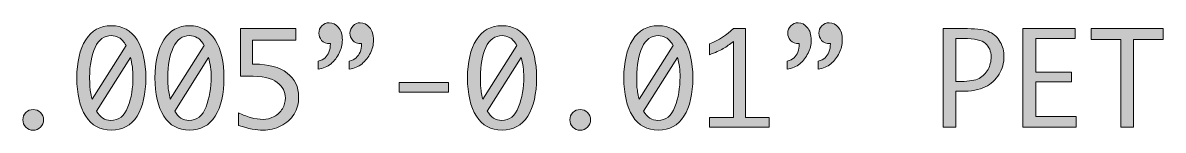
# Model space of a CAD drawing. Header units: inches. Extents: x 44 to 895, y -554 to -47.
# Drawn here: x 165.7 to 276.4, y -57.3 to -46.8 of the extents above; entities that cross this region are included whole.
import ezdxf

# ---------------------------------------------------------------- set-up
doc = ezdxf.new("R2010")
doc.units = ezdxf.units.IN
doc.header["$MEASUREMENT"] = 0
doc.layers.add('Layer 1', color=7, linetype='Continuous')

# ---------------------------------------------------------------- blocks, each defined once
blk = doc.blocks.new('block 12')
at = {"layer": 'Layer 1', "true_color": 0x231f20}
h = blk.add_hatch(color=179, dxfattribs=at)
h.dxf.hatch_style = 2
edge = h.paths.add_edge_path()
edge.add_spline(control_points=[(174.33, -47.1), (175.42, -47.1), (176.25, -47.56), (176.82, -48.47), (177.39, -49.39), (177.68, -50.62), (177.68, -52.17), (177.68, -53.73), (177.39, -54.96), (176.82, -55.88), (176.25, -56.79), (175.42, -57.25), (174.33, -57.25), (173.24, -57.25), (172.41, -56.79), (171.84, -55.88), (171.26, -54.96), (170.98, -53.73), (170.98, -52.17), (170.98, -50.62), (171.26, -49.39), (171.84, -48.47), (172.41, -47.56), (173.24, -47.1), (174.33, -47.1)], knot_values=[0, 0, 0, 0, 1, 1, 1, 2, 2, 2, 3, 3, 3, 4, 4, 4, 5, 5, 5, 6, 6, 6, 7, 7, 7, 8, 8, 8, 8], degree=3, periodic=1)
edge = h.paths.add_edge_path()
edge.add_spline(control_points=[(172.46, -54.22), (172.46, -54.22), (175.76, -49.03), (175.76, -49.03), (175.55, -48.65), (175.33, -48.39), (175.08, -48.26), (174.84, -48.12), (174.59, -48.06), (174.32, -48.06), (173.64, -48.06), (173.12, -48.44), (172.76, -49.2), (172.4, -49.96), (172.22, -50.93), (172.22, -52.1), (172.22, -52.37), (172.23, -52.66), (172.25, -52.97), (172.26, -53.28), (172.33, -53.69), (172.46, -54.22)], knot_values=[0, 0, 0, 0, 1, 1, 1, 2, 2, 2, 3, 3, 3, 4, 4, 4, 5, 5, 5, 6, 6, 6, 7, 7, 7, 7], degree=3, periodic=1)
edge = h.paths.add_edge_path()
edge.add_spline(control_points=[(176.18, -50.17), (176.18, -50.17), (172.89, -55.4), (172.89, -55.4), (173.07, -55.7), (173.27, -55.92), (173.5, -56.07), (173.73, -56.22), (173.99, -56.3), (174.27, -56.3), (175.05, -56.3), (175.61, -55.86), (175.94, -54.98), (176.27, -54.11), (176.43, -53.14), (176.43, -52.07), (176.43, -51.42), (176.35, -50.78), (176.18, -50.17)], knot_values=[0, 0, 0, 0, 1, 1, 1, 2, 2, 2, 3, 3, 3, 4, 4, 4, 5, 5, 5, 6, 6, 6, 6], degree=3, periodic=1)
h = blk.add_hatch(color=179, dxfattribs=at)
h.dxf.hatch_style = 2
edge = h.paths.add_edge_path()
edge.add_spline(control_points=[(181.91, -47.1), (183, -47.1), (183.83, -47.56), (184.4, -48.47), (184.98, -49.39), (185.26, -50.62), (185.26, -52.17), (185.26, -53.73), (184.98, -54.96), (184.4, -55.88), (183.83, -56.79), (183, -57.25), (181.91, -57.25), (180.83, -57.25), (180, -56.79), (179.42, -55.88), (178.85, -54.96), (178.56, -53.73), (178.56, -52.17), (178.56, -50.62), (178.85, -49.39), (179.42, -48.47), (180, -47.56), (180.83, -47.1), (181.91, -47.1)], knot_values=[0, 0, 0, 0, 1, 1, 1, 2, 2, 2, 3, 3, 3, 4, 4, 4, 5, 5, 5, 6, 6, 6, 7, 7, 7, 8, 8, 8, 8], degree=3, periodic=1)
edge = h.paths.add_edge_path()
edge.add_spline(control_points=[(180.04, -54.22), (180.04, -54.22), (183.35, -49.03), (183.35, -49.03), (183.14, -48.65), (182.91, -48.39), (182.67, -48.26), (182.42, -48.12), (182.17, -48.06), (181.91, -48.06), (181.22, -48.06), (180.7, -48.44), (180.34, -49.2), (179.99, -49.96), (179.81, -50.93), (179.81, -52.1), (179.81, -52.37), (179.82, -52.66), (179.83, -52.97), (179.85, -53.28), (179.92, -53.69), (180.04, -54.22)], knot_values=[0, 0, 0, 0, 1, 1, 1, 2, 2, 2, 3, 3, 3, 4, 4, 4, 5, 5, 5, 6, 6, 6, 7, 7, 7, 7], degree=3, periodic=1)
edge = h.paths.add_edge_path()
edge.add_spline(control_points=[(183.76, -50.17), (183.76, -50.17), (180.48, -55.4), (180.48, -55.4), (180.66, -55.7), (180.86, -55.92), (181.09, -56.07), (181.32, -56.22), (181.58, -56.3), (181.86, -56.3), (182.64, -56.3), (183.19, -55.86), (183.52, -54.98), (183.85, -54.11), (184.02, -53.14), (184.02, -52.07), (184.02, -51.42), (183.93, -50.78), (183.76, -50.17)], knot_values=[0, 0, 0, 0, 1, 1, 1, 2, 2, 2, 3, 3, 3, 4, 4, 4, 5, 5, 5, 6, 6, 6, 6], degree=3, periodic=1)
h = blk.add_hatch(color=179, dxfattribs=at)
h.dxf.hatch_style = 2
edge = h.paths.add_edge_path()
edge.add_spline(control_points=[(186.87, -51.99), (186.87, -51.99), (186.87, -47.38), (186.87, -47.38), (186.87, -47.38), (192.23, -47.38), (192.23, -47.38), (192.23, -47.38), (192.23, -48.49), (192.23, -48.49), (192.23, -48.49), (188.02, -48.49), (188.02, -48.49), (188.02, -48.49), (188.02, -50.83), (188.02, -50.83), (188.02, -50.83), (188.21, -50.83), (188.21, -50.83), (189.59, -50.83), (190.65, -51.12), (191.4, -51.7), (192.14, -52.27), (192.51, -53.05), (192.51, -54.02), (192.51, -54.64), (192.36, -55.2), (192.06, -55.69), (191.76, -56.17), (191.34, -56.56), (190.79, -56.84), (190.25, -57.11), (189.66, -57.25), (189.05, -57.25), (188.43, -57.25), (187.64, -57.1), (186.68, -56.8), (186.68, -56.8), (186.68, -55.55), (186.68, -55.55), (187.03, -55.74), (187.42, -55.89), (187.85, -56.02), (188.28, -56.14), (188.68, -56.2), (189.05, -56.2), (189.41, -56.2), (189.77, -56.11), (190.12, -55.93), (190.47, -55.76), (190.74, -55.5), (190.93, -55.16), (191.13, -54.82), (191.22, -54.47), (191.22, -54.12), (191.22, -53.52), (190.96, -53.02), (190.43, -52.61), (189.9, -52.19), (188.96, -51.99), (187.61, -51.99), (187.61, -51.99), (186.87, -51.99), (186.87, -51.99)], knot_values=[0, 0, 0, 0, 1, 1, 1, 2, 2, 2, 3, 3, 3, 4, 4, 4, 5, 5, 5, 6, 6, 6, 7, 7, 7, 8, 8, 8, 9, 9, 9, 10, 10, 10, 11, 11, 11, 12, 12, 12, 13, 13, 13, 14, 14, 14, 15, 15, 15, 16, 16, 16, 17, 17, 17, 18, 18, 18, 19, 19, 19, 20, 20, 20, 21, 21, 21, 21], degree=3, periodic=1)
h = blk.add_hatch(color=179, dxfattribs=at)
h.dxf.hatch_style = 2
edge = h.paths.add_edge_path()
edge.add_spline(control_points=[(194.4, -51.31), (194.4, -51.31), (194.4, -50.54), (194.4, -50.54), (194.7, -50.46), (194.92, -50.35), (195.08, -50.21), (195.23, -50.06), (195.36, -49.88), (195.45, -49.66), (195.54, -49.43), (195.59, -49.16), (195.59, -48.84), (195.21, -48.84), (194.92, -48.73), (194.74, -48.52), (194.56, -48.3), (194.47, -48.07), (194.47, -47.83), (194.47, -47.54), (194.57, -47.3), (194.77, -47.1), (194.97, -46.91), (195.21, -46.81), (195.48, -46.81), (195.82, -46.81), (196.12, -46.96), (196.37, -47.26), (196.62, -47.56), (196.75, -47.96), (196.75, -48.48), (196.75, -48.94), (196.65, -49.36), (196.45, -49.76), (196.25, -50.16), (195.99, -50.5), (195.65, -50.79), (195.31, -51.07), (194.89, -51.24), (194.4, -51.31)], knot_values=[0, 0, 0, 0, 1, 1, 1, 2, 2, 2, 3, 3, 3, 4, 4, 4, 5, 5, 5, 6, 6, 6, 7, 7, 7, 8, 8, 8, 9, 9, 9, 10, 10, 10, 11, 11, 11, 12, 12, 12, 13, 13, 13, 13], degree=3, periodic=1)
edge = h.paths.add_edge_path()
edge.add_spline(control_points=[(197.42, -51.31), (197.42, -51.31), (197.42, -50.54), (197.42, -50.54), (197.71, -50.46), (197.94, -50.35), (198.09, -50.21), (198.25, -50.06), (198.37, -49.88), (198.47, -49.66), (198.56, -49.43), (198.61, -49.16), (198.61, -48.84), (198.22, -48.84), (197.94, -48.73), (197.76, -48.52), (197.58, -48.3), (197.49, -48.07), (197.49, -47.83), (197.49, -47.54), (197.59, -47.3), (197.79, -47.1), (197.99, -46.91), (198.22, -46.81), (198.49, -46.81), (198.84, -46.81), (199.14, -46.96), (199.39, -47.26), (199.64, -47.56), (199.77, -47.96), (199.77, -48.48), (199.77, -48.94), (199.67, -49.36), (199.47, -49.76), (199.27, -50.16), (199, -50.5), (198.66, -50.79), (198.33, -51.07), (197.91, -51.24), (197.42, -51.31)], knot_values=[0, 0, 0, 0, 1, 1, 1, 2, 2, 2, 3, 3, 3, 4, 4, 4, 5, 5, 5, 6, 6, 6, 7, 7, 7, 8, 8, 8, 9, 9, 9, 10, 10, 10, 11, 11, 11, 12, 12, 12, 13, 13, 13, 13], degree=3, periodic=1)
h = blk.add_hatch(color=179, dxfattribs=at)
h.dxf.hatch_style = 2
edge = h.paths.add_edge_path()
edge.add_spline(control_points=[(212.25, -47.1), (213.34, -47.1), (214.17, -47.56), (214.74, -48.47), (215.32, -49.39), (215.6, -50.62), (215.6, -52.17), (215.6, -53.73), (215.32, -54.96), (214.74, -55.88), (214.17, -56.79), (213.34, -57.25), (212.25, -57.25), (211.17, -57.25), (210.33, -56.79), (209.76, -55.88), (209.19, -54.96), (208.9, -53.73), (208.9, -52.17), (208.9, -50.62), (209.19, -49.39), (209.76, -48.47), (210.33, -47.56), (211.17, -47.1), (212.25, -47.1)], knot_values=[0, 0, 0, 0, 1, 1, 1, 2, 2, 2, 3, 3, 3, 4, 4, 4, 5, 5, 5, 6, 6, 6, 7, 7, 7, 8, 8, 8, 8], degree=3, periodic=1)
edge = h.paths.add_edge_path()
edge.add_spline(control_points=[(210.38, -54.22), (210.38, -54.22), (213.69, -49.03), (213.69, -49.03), (213.48, -48.65), (213.25, -48.39), (213.01, -48.26), (212.76, -48.12), (212.51, -48.06), (212.25, -48.06), (211.56, -48.06), (211.04, -48.44), (210.68, -49.2), (210.33, -49.96), (210.15, -50.93), (210.15, -52.1), (210.15, -52.37), (210.15, -52.66), (210.17, -52.97), (210.19, -53.28), (210.26, -53.69), (210.38, -54.22)], knot_values=[0, 0, 0, 0, 1, 1, 1, 2, 2, 2, 3, 3, 3, 4, 4, 4, 5, 5, 5, 6, 6, 6, 7, 7, 7, 7], degree=3, periodic=1)
edge = h.paths.add_edge_path()
edge.add_spline(control_points=[(214.1, -50.17), (214.1, -50.17), (210.82, -55.4), (210.82, -55.4), (211, -55.7), (211.2, -55.92), (211.43, -56.07), (211.66, -56.22), (211.92, -56.3), (212.2, -56.3), (212.98, -56.3), (213.53, -55.86), (213.86, -54.98), (214.19, -54.11), (214.36, -53.14), (214.36, -52.07), (214.36, -51.42), (214.27, -50.78), (214.1, -50.17)], knot_values=[0, 0, 0, 0, 1, 1, 1, 2, 2, 2, 3, 3, 3, 4, 4, 4, 5, 5, 5, 6, 6, 6, 6], degree=3, periodic=1)
h = blk.add_hatch(color=179, dxfattribs=at)
h.dxf.hatch_style = 2
edge = h.paths.add_edge_path()
edge.add_spline(control_points=[(227.42, -47.1), (228.51, -47.1), (229.34, -47.56), (229.91, -48.47), (230.49, -49.39), (230.77, -50.62), (230.77, -52.17), (230.77, -53.73), (230.49, -54.96), (229.91, -55.88), (229.34, -56.79), (228.51, -57.25), (227.42, -57.25), (226.33, -57.25), (225.5, -56.79), (224.93, -55.88), (224.36, -54.96), (224.07, -53.73), (224.07, -52.17), (224.07, -50.62), (224.36, -49.39), (224.93, -48.47), (225.5, -47.56), (226.33, -47.1), (227.42, -47.1)], knot_values=[0, 0, 0, 0, 1, 1, 1, 2, 2, 2, 3, 3, 3, 4, 4, 4, 5, 5, 5, 6, 6, 6, 7, 7, 7, 8, 8, 8, 8], degree=3, periodic=1)
edge = h.paths.add_edge_path()
edge.add_spline(control_points=[(225.55, -54.22), (225.55, -54.22), (228.86, -49.03), (228.86, -49.03), (228.65, -48.65), (228.42, -48.39), (228.18, -48.26), (227.93, -48.12), (227.68, -48.06), (227.42, -48.06), (226.73, -48.06), (226.21, -48.44), (225.85, -49.2), (225.5, -49.96), (225.32, -50.93), (225.32, -52.1), (225.32, -52.37), (225.32, -52.66), (225.34, -52.97), (225.36, -53.28), (225.43, -53.69), (225.55, -54.22)], knot_values=[0, 0, 0, 0, 1, 1, 1, 2, 2, 2, 3, 3, 3, 4, 4, 4, 5, 5, 5, 6, 6, 6, 7, 7, 7, 7], degree=3, periodic=1)
edge = h.paths.add_edge_path()
edge.add_spline(control_points=[(229.27, -50.17), (229.27, -50.17), (225.99, -55.4), (225.99, -55.4), (226.16, -55.7), (226.37, -55.92), (226.6, -56.07), (226.83, -56.22), (227.09, -56.3), (227.37, -56.3), (228.15, -56.3), (228.7, -55.86), (229.03, -54.98), (229.36, -54.11), (229.53, -53.14), (229.53, -52.07), (229.53, -51.42), (229.44, -50.78), (229.27, -50.17)], knot_values=[0, 0, 0, 0, 1, 1, 1, 2, 2, 2, 3, 3, 3, 4, 4, 4, 5, 5, 5, 6, 6, 6, 6], degree=3, periodic=1)
h = blk.add_hatch(color=179, dxfattribs=at)
h.dxf.hatch_style = 2
edge = h.paths.add_edge_path()
edge.add_spline(control_points=[(234.72, -56.01), (234.72, -56.01), (234.72, -48.62), (234.72, -48.62), (234.38, -48.89), (234.04, -49.13), (233.72, -49.32), (233.39, -49.51), (232.94, -49.71), (232.38, -49.91), (232.38, -49.91), (232.38, -48.87), (232.38, -48.87), (233.28, -48.49), (234.06, -47.99), (234.72, -47.38), (234.72, -47.38), (235.87, -47.38), (235.87, -47.38), (235.87, -47.38), (235.87, -56.01), (235.87, -56.01), (235.87, -56.01), (238.17, -56.01), (238.17, -56.01), (238.17, -56.01), (238.17, -56.96), (238.17, -56.96), (238.17, -56.96), (232.38, -56.96), (232.38, -56.96), (232.38, -56.96), (232.38, -56.01), (232.38, -56.01), (232.38, -56.01), (234.72, -56.01), (234.72, -56.01)], knot_values=[0, 0, 0, 0, 1, 1, 1, 2, 2, 2, 3, 3, 3, 4, 4, 4, 5, 5, 5, 6, 6, 6, 7, 7, 7, 8, 8, 8, 9, 9, 9, 10, 10, 10, 11, 11, 11, 12, 12, 12, 12], degree=3, periodic=1)
h = blk.add_hatch(color=179, dxfattribs=at)
h.dxf.hatch_style = 2
edge = h.paths.add_edge_path()
edge.add_spline(control_points=[(239.91, -51.31), (239.91, -51.31), (239.91, -50.54), (239.91, -50.54), (240.21, -50.46), (240.43, -50.35), (240.59, -50.21), (240.74, -50.06), (240.87, -49.88), (240.96, -49.66), (241.05, -49.43), (241.1, -49.16), (241.1, -48.84), (240.71, -48.84), (240.43, -48.73), (240.25, -48.52), (240.07, -48.3), (239.98, -48.07), (239.98, -47.83), (239.98, -47.54), (240.08, -47.3), (240.28, -47.1), (240.48, -46.91), (240.72, -46.81), (240.99, -46.81), (241.33, -46.81), (241.63, -46.96), (241.88, -47.26), (242.13, -47.56), (242.26, -47.96), (242.26, -48.48), (242.26, -48.94), (242.16, -49.36), (241.96, -49.76), (241.76, -50.16), (241.5, -50.5), (241.16, -50.79), (240.82, -51.07), (240.4, -51.24), (239.91, -51.31)], knot_values=[0, 0, 0, 0, 1, 1, 1, 2, 2, 2, 3, 3, 3, 4, 4, 4, 5, 5, 5, 6, 6, 6, 7, 7, 7, 8, 8, 8, 9, 9, 9, 10, 10, 10, 11, 11, 11, 12, 12, 12, 13, 13, 13, 13], degree=3, periodic=1)
edge = h.paths.add_edge_path()
edge.add_spline(control_points=[(242.93, -51.31), (242.93, -51.31), (242.93, -50.54), (242.93, -50.54), (243.22, -50.46), (243.45, -50.35), (243.6, -50.21), (243.76, -50.06), (243.88, -49.88), (243.98, -49.66), (244.07, -49.43), (244.12, -49.16), (244.12, -48.84), (243.73, -48.84), (243.45, -48.73), (243.27, -48.52), (243.09, -48.3), (243, -48.07), (243, -47.83), (243, -47.54), (243.1, -47.3), (243.3, -47.1), (243.5, -46.91), (243.73, -46.81), (244, -46.81), (244.35, -46.81), (244.65, -46.96), (244.9, -47.26), (245.15, -47.56), (245.28, -47.96), (245.28, -48.48), (245.28, -48.94), (245.18, -49.36), (244.98, -49.76), (244.78, -50.16), (244.51, -50.5), (244.17, -50.79), (243.83, -51.07), (243.42, -51.24), (242.93, -51.31)], knot_values=[0, 0, 0, 0, 1, 1, 1, 2, 2, 2, 3, 3, 3, 4, 4, 4, 5, 5, 5, 6, 6, 6, 7, 7, 7, 8, 8, 8, 9, 9, 9, 10, 10, 10, 11, 11, 11, 12, 12, 12, 13, 13, 13, 13], degree=3, periodic=1)
h = blk.add_hatch(color=179, dxfattribs=at)
h.dxf.hatch_style = 2
edge = h.paths.add_edge_path()
edge.add_spline(control_points=[(256.3, -53.47), (256.3, -53.47), (256.3, -56.96), (256.3, -56.96), (256.3, -56.96), (255.06, -56.96), (255.06, -56.96), (255.06, -56.96), (255.06, -47.38), (255.06, -47.38), (255.06, -47.38), (257.44, -47.38), (257.44, -47.38), (258.42, -47.38), (259.13, -47.49), (259.58, -47.71), (260.03, -47.93), (260.37, -48.26), (260.61, -48.68), (260.85, -49.1), (260.97, -49.58), (260.97, -50.1), (260.97, -50.71), (260.81, -51.28), (260.49, -51.82), (260.17, -52.35), (259.72, -52.75), (259.15, -53.04), (258.57, -53.33), (257.79, -53.47), (256.81, -53.47), (256.81, -53.47), (256.3, -53.47), (256.3, -53.47)], knot_values=[0, 0, 0, 0, 1, 1, 1, 2, 2, 2, 3, 3, 3, 4, 4, 4, 5, 5, 5, 6, 6, 6, 7, 7, 7, 8, 8, 8, 9, 9, 9, 10, 10, 10, 11, 11, 11, 11], degree=3, periodic=1)
edge = h.paths.add_edge_path()
edge.add_spline(control_points=[(256.3, -52.51), (256.3, -52.51), (256.84, -52.51), (256.84, -52.51), (257.61, -52.51), (258.18, -52.41), (258.56, -52.21), (258.93, -52.01), (259.22, -51.73), (259.42, -51.35), (259.62, -50.98), (259.72, -50.57), (259.72, -50.13), (259.72, -49.58), (259.54, -49.14), (259.18, -48.82), (258.82, -48.5), (258.11, -48.34), (257.05, -48.34), (257.05, -48.34), (256.3, -48.34), (256.3, -48.34), (256.3, -48.34), (256.3, -52.51), (256.3, -52.51)], knot_values=[0, 0, 0, 0, 1, 1, 1, 2, 2, 2, 3, 3, 3, 4, 4, 4, 5, 5, 5, 6, 6, 6, 7, 7, 7, 8, 8, 8, 8], degree=3, periodic=1)
h = blk.add_hatch(color=179, dxfattribs=at)
h.dxf.hatch_style = 2
h.paths.add_polyline_path([(267.98, -55.91), (267.98, -56.96), (262.81, -56.96), (262.81, -47.38), (267.89, -47.38), (267.89, -48.35), (264.06, -48.35), (264.06, -51.6), (267.51, -51.6), (267.51, -52.56), (264.06, -52.56), (264.06, -55.91)])
h = blk.add_hatch(color=179, dxfattribs=at)
h.dxf.hatch_style = 2
h.paths.add_polyline_path([(272.31, -56.96), (272.31, -48.44), (269.44, -48.44), (269.44, -47.38), (276.42, -47.38), (276.42, -48.44), (273.55, -48.44), (273.55, -56.96)])
h = blk.add_hatch(color=179, dxfattribs=at)
h.dxf.hatch_style = 2
h.paths.add_polyline_path([(202.28, -53.56), (202.28, -52.61), (207.07, -52.61), (207.07, -53.56)])
h = blk.add_hatch(color=179, dxfattribs=at)
h.dxf.hatch_style = 2
edge = h.paths.add_edge_path()
edge.add_spline(control_points=[(166.74, -57.25), (166.47, -57.25), (166.23, -57.15), (166.03, -56.96), (165.83, -56.76), (165.74, -56.52), (165.74, -56.25), (165.74, -55.97), (165.84, -55.73), (166.03, -55.53), (166.23, -55.34), (166.47, -55.24), (166.74, -55.24), (167.01, -55.24), (167.25, -55.34), (167.45, -55.53), (167.65, -55.73), (167.75, -55.97), (167.75, -56.25), (167.75, -56.52), (167.65, -56.76), (167.45, -56.96), (167.25, -57.15), (167.02, -57.25), (166.74, -57.25)], knot_values=[0, 0, 0, 0, 1, 1, 1, 2, 2, 2, 3, 3, 3, 4, 4, 4, 5, 5, 5, 6, 6, 6, 7, 7, 7, 8, 8, 8, 8], degree=3, periodic=1)
h = blk.add_hatch(color=179, dxfattribs=at)
h.dxf.hatch_style = 2
edge = h.paths.add_edge_path()
edge.add_spline(control_points=[(219.84, -57.25), (219.56, -57.25), (219.32, -57.15), (219.13, -56.96), (218.93, -56.76), (218.83, -56.52), (218.83, -56.25), (218.83, -55.97), (218.93, -55.73), (219.13, -55.53), (219.33, -55.34), (219.56, -55.24), (219.84, -55.24), (220.11, -55.24), (220.34, -55.34), (220.54, -55.53), (220.74, -55.73), (220.84, -55.97), (220.84, -56.25), (220.84, -56.52), (220.74, -56.76), (220.55, -56.96), (220.35, -57.15), (220.11, -57.25), (219.84, -57.25)], knot_values=[0, 0, 0, 0, 1, 1, 1, 2, 2, 2, 3, 3, 3, 4, 4, 4, 5, 5, 5, 6, 6, 6, 7, 7, 7, 8, 8, 8, 8], degree=3, periodic=1)
at = {"layer": 'Layer 1', "lineweight": 0}
for points in [[(267.98, -55.91), (267.98, -56.96), (262.81, -56.96), (262.81, -47.38), (267.89, -47.38), (267.89, -48.35), (264.06, -48.35), (264.06, -51.6), (267.51, -51.6), (267.51, -52.56), (264.06, -52.56), (264.06, -55.91), (267.98, -55.91)], [(272.31, -56.96), (272.31, -48.44), (269.44, -48.44), (269.44, -47.38), (276.42, -47.38), (276.42, -48.44), (273.55, -48.44), (273.55, -56.96), (272.31, -56.96)], [(202.28, -53.56), (202.28, -52.61), (207.07, -52.61), (207.07, -53.56), (202.28, -53.56)]]:
    blk.add_lwpolyline(points, dxfattribs=at)
for points, knots in [([(174.33, -47.1), (175.42, -47.1), (176.25, -47.56), (176.82, -48.47), (177.39, -49.39), (177.68, -50.62), (177.68, -52.17), (177.68, -53.73), (177.39, -54.96), (176.82, -55.88), (176.25, -56.79), (175.42, -57.25), (174.33, -57.25), (173.24, -57.25), (172.41, -56.79), (171.84, -55.88), (171.26, -54.96), (170.98, -53.73), (170.98, -52.17), (170.98, -50.62), (171.26, -49.39), (171.84, -48.47), (172.41, -47.56), (173.24, -47.1), (174.33, -47.1)], [0, 0, 0, 0, 1, 1, 1, 2, 2, 2, 3, 3, 3, 4, 4, 4, 5, 5, 5, 6, 6, 6, 7, 7, 7, 8, 8, 8, 8]), ([(181.91, -47.1), (183, -47.1), (183.83, -47.56), (184.4, -48.47), (184.98, -49.39), (185.26, -50.62), (185.26, -52.17), (185.26, -53.73), (184.98, -54.96), (184.4, -55.88), (183.83, -56.79), (183, -57.25), (181.91, -57.25), (180.83, -57.25), (180, -56.79), (179.42, -55.88), (178.85, -54.96), (178.56, -53.73), (178.56, -52.17), (178.56, -50.62), (178.85, -49.39), (179.42, -48.47), (180, -47.56), (180.83, -47.1), (181.91, -47.1)], [0, 0, 0, 0, 1, 1, 1, 2, 2, 2, 3, 3, 3, 4, 4, 4, 5, 5, 5, 6, 6, 6, 7, 7, 7, 8, 8, 8, 8]), ([(186.87, -51.99), (186.87, -51.99), (186.87, -47.38), (186.87, -47.38), (186.87, -47.38), (192.23, -47.38), (192.23, -47.38), (192.23, -47.38), (192.23, -48.49), (192.23, -48.49), (192.23, -48.49), (188.02, -48.49), (188.02, -48.49), (188.02, -48.49), (188.02, -50.83), (188.02, -50.83), (188.02, -50.83), (188.21, -50.83), (188.21, -50.83), (189.59, -50.83), (190.65, -51.12), (191.4, -51.7), (192.14, -52.27), (192.51, -53.05), (192.51, -54.02), (192.51, -54.64), (192.36, -55.2), (192.06, -55.69), (191.76, -56.17), (191.34, -56.56), (190.79, -56.84), (190.25, -57.11), (189.66, -57.25), (189.05, -57.25), (188.43, -57.25), (187.64, -57.1), (186.68, -56.8), (186.68, -56.8), (186.68, -55.55), (186.68, -55.55), (187.03, -55.74), (187.42, -55.89), (187.85, -56.02), (188.28, -56.14), (188.68, -56.2), (189.05, -56.2), (189.41, -56.2), (189.77, -56.11), (190.12, -55.93), (190.47, -55.76), (190.74, -55.5), (190.93, -55.16), (191.13, -54.82), (191.22, -54.47), (191.22, -54.12), (191.22, -53.52), (190.96, -53.02), (190.43, -52.61), (189.9, -52.19), (188.96, -51.99), (187.61, -51.99), (187.61, -51.99), (186.87, -51.99), (186.87, -51.99)], [0, 0, 0, 0, 1, 1, 1, 2, 2, 2, 3, 3, 3, 4, 4, 4, 5, 5, 5, 6, 6, 6, 7, 7, 7, 8, 8, 8, 9, 9, 9, 10, 10, 10, 11, 11, 11, 12, 12, 12, 13, 13, 13, 14, 14, 14, 15, 15, 15, 16, 16, 16, 17, 17, 17, 18, 18, 18, 19, 19, 19, 20, 20, 20, 21, 21, 21, 21]), ([(194.4, -51.31), (194.4, -51.31), (194.4, -50.54), (194.4, -50.54), (194.7, -50.46), (194.92, -50.35), (195.08, -50.21), (195.23, -50.06), (195.36, -49.88), (195.45, -49.66), (195.54, -49.43), (195.59, -49.16), (195.59, -48.84), (195.21, -48.84), (194.92, -48.73), (194.74, -48.52), (194.56, -48.3), (194.47, -48.07), (194.47, -47.83), (194.47, -47.54), (194.57, -47.3), (194.77, -47.1), (194.97, -46.91), (195.21, -46.81), (195.48, -46.81), (195.82, -46.81), (196.12, -46.96), (196.37, -47.26), (196.62, -47.56), (196.75, -47.96), (196.75, -48.48), (196.75, -48.94), (196.65, -49.36), (196.45, -49.76), (196.25, -50.16), (195.99, -50.5), (195.65, -50.79), (195.31, -51.07), (194.89, -51.24), (194.4, -51.31)], [0, 0, 0, 0, 1, 1, 1, 2, 2, 2, 3, 3, 3, 4, 4, 4, 5, 5, 5, 6, 6, 6, 7, 7, 7, 8, 8, 8, 9, 9, 9, 10, 10, 10, 11, 11, 11, 12, 12, 12, 13, 13, 13, 13]), ([(197.42, -51.31), (197.42, -51.31), (197.42, -50.54), (197.42, -50.54), (197.71, -50.46), (197.94, -50.35), (198.09, -50.21), (198.25, -50.06), (198.37, -49.88), (198.47, -49.66), (198.56, -49.43), (198.61, -49.16), (198.61, -48.84), (198.22, -48.84), (197.94, -48.73), (197.76, -48.52), (197.58, -48.3), (197.49, -48.07), (197.49, -47.83), (197.49, -47.54), (197.59, -47.3), (197.79, -47.1), (197.99, -46.91), (198.22, -46.81), (198.49, -46.81), (198.84, -46.81), (199.14, -46.96), (199.39, -47.26), (199.64, -47.56), (199.77, -47.96), (199.77, -48.48), (199.77, -48.94), (199.67, -49.36), (199.47, -49.76), (199.27, -50.16), (199, -50.5), (198.66, -50.79), (198.33, -51.07), (197.91, -51.24), (197.42, -51.31)], [0, 0, 0, 0, 1, 1, 1, 2, 2, 2, 3, 3, 3, 4, 4, 4, 5, 5, 5, 6, 6, 6, 7, 7, 7, 8, 8, 8, 9, 9, 9, 10, 10, 10, 11, 11, 11, 12, 12, 12, 13, 13, 13, 13]), ([(212.25, -47.1), (213.34, -47.1), (214.17, -47.56), (214.74, -48.47), (215.32, -49.39), (215.6, -50.62), (215.6, -52.17), (215.6, -53.73), (215.32, -54.96), (214.74, -55.88), (214.17, -56.79), (213.34, -57.25), (212.25, -57.25), (211.17, -57.25), (210.33, -56.79), (209.76, -55.88), (209.19, -54.96), (208.9, -53.73), (208.9, -52.17), (208.9, -50.62), (209.19, -49.39), (209.76, -48.47), (210.33, -47.56), (211.17, -47.1), (212.25, -47.1)], [0, 0, 0, 0, 1, 1, 1, 2, 2, 2, 3, 3, 3, 4, 4, 4, 5, 5, 5, 6, 6, 6, 7, 7, 7, 8, 8, 8, 8]), ([(227.42, -47.1), (228.51, -47.1), (229.34, -47.56), (229.91, -48.47), (230.49, -49.39), (230.77, -50.62), (230.77, -52.17), (230.77, -53.73), (230.49, -54.96), (229.91, -55.88), (229.34, -56.79), (228.51, -57.25), (227.42, -57.25), (226.33, -57.25), (225.5, -56.79), (224.93, -55.88), (224.36, -54.96), (224.07, -53.73), (224.07, -52.17), (224.07, -50.62), (224.36, -49.39), (224.93, -48.47), (225.5, -47.56), (226.33, -47.1), (227.42, -47.1)], [0, 0, 0, 0, 1, 1, 1, 2, 2, 2, 3, 3, 3, 4, 4, 4, 5, 5, 5, 6, 6, 6, 7, 7, 7, 8, 8, 8, 8]), ([(234.72, -56.01), (234.72, -56.01), (234.72, -48.62), (234.72, -48.62), (234.38, -48.89), (234.04, -49.13), (233.72, -49.32), (233.39, -49.51), (232.94, -49.71), (232.38, -49.91), (232.38, -49.91), (232.38, -48.87), (232.38, -48.87), (233.28, -48.49), (234.06, -47.99), (234.72, -47.38), (234.72, -47.38), (235.87, -47.38), (235.87, -47.38), (235.87, -47.38), (235.87, -56.01), (235.87, -56.01), (235.87, -56.01), (238.17, -56.01), (238.17, -56.01), (238.17, -56.01), (238.17, -56.96), (238.17, -56.96), (238.17, -56.96), (232.38, -56.96), (232.38, -56.96), (232.38, -56.96), (232.38, -56.01), (232.38, -56.01), (232.38, -56.01), (234.72, -56.01), (234.72, -56.01)], [0, 0, 0, 0, 1, 1, 1, 2, 2, 2, 3, 3, 3, 4, 4, 4, 5, 5, 5, 6, 6, 6, 7, 7, 7, 8, 8, 8, 9, 9, 9, 10, 10, 10, 11, 11, 11, 12, 12, 12, 12]), ([(239.91, -51.31), (239.91, -51.31), (239.91, -50.54), (239.91, -50.54), (240.21, -50.46), (240.43, -50.35), (240.59, -50.21), (240.74, -50.06), (240.87, -49.88), (240.96, -49.66), (241.05, -49.43), (241.1, -49.16), (241.1, -48.84), (240.71, -48.84), (240.43, -48.73), (240.25, -48.52), (240.07, -48.3), (239.98, -48.07), (239.98, -47.83), (239.98, -47.54), (240.08, -47.3), (240.28, -47.1), (240.48, -46.91), (240.72, -46.81), (240.99, -46.81), (241.33, -46.81), (241.63, -46.96), (241.88, -47.26), (242.13, -47.56), (242.26, -47.96), (242.26, -48.48), (242.26, -48.94), (242.16, -49.36), (241.96, -49.76), (241.76, -50.16), (241.5, -50.5), (241.16, -50.79), (240.82, -51.07), (240.4, -51.24), (239.91, -51.31)], [0, 0, 0, 0, 1, 1, 1, 2, 2, 2, 3, 3, 3, 4, 4, 4, 5, 5, 5, 6, 6, 6, 7, 7, 7, 8, 8, 8, 9, 9, 9, 10, 10, 10, 11, 11, 11, 12, 12, 12, 13, 13, 13, 13]), ([(242.93, -51.31), (242.93, -51.31), (242.93, -50.54), (242.93, -50.54), (243.22, -50.46), (243.45, -50.35), (243.6, -50.21), (243.76, -50.06), (243.88, -49.88), (243.98, -49.66), (244.07, -49.43), (244.12, -49.16), (244.12, -48.84), (243.73, -48.84), (243.45, -48.73), (243.27, -48.52), (243.09, -48.3), (243, -48.07), (243, -47.83), (243, -47.54), (243.1, -47.3), (243.3, -47.1), (243.5, -46.91), (243.73, -46.81), (244, -46.81), (244.35, -46.81), (244.65, -46.96), (244.9, -47.26), (245.15, -47.56), (245.28, -47.96), (245.28, -48.48), (245.28, -48.94), (245.18, -49.36), (244.98, -49.76), (244.78, -50.16), (244.51, -50.5), (244.17, -50.79), (243.83, -51.07), (243.42, -51.24), (242.93, -51.31)], [0, 0, 0, 0, 1, 1, 1, 2, 2, 2, 3, 3, 3, 4, 4, 4, 5, 5, 5, 6, 6, 6, 7, 7, 7, 8, 8, 8, 9, 9, 9, 10, 10, 10, 11, 11, 11, 12, 12, 12, 13, 13, 13, 13]), ([(256.3, -53.47), (256.3, -53.47), (256.3, -56.96), (256.3, -56.96), (256.3, -56.96), (255.06, -56.96), (255.06, -56.96), (255.06, -56.96), (255.06, -47.38), (255.06, -47.38), (255.06, -47.38), (257.44, -47.38), (257.44, -47.38), (258.42, -47.38), (259.13, -47.49), (259.58, -47.71), (260.03, -47.93), (260.37, -48.26), (260.61, -48.68), (260.85, -49.1), (260.97, -49.58), (260.97, -50.1), (260.97, -50.71), (260.81, -51.28), (260.49, -51.82), (260.17, -52.35), (259.72, -52.75), (259.15, -53.04), (258.57, -53.33), (257.79, -53.47), (256.81, -53.47), (256.81, -53.47), (256.3, -53.47), (256.3, -53.47)], [0, 0, 0, 0, 1, 1, 1, 2, 2, 2, 3, 3, 3, 4, 4, 4, 5, 5, 5, 6, 6, 6, 7, 7, 7, 8, 8, 8, 9, 9, 9, 10, 10, 10, 11, 11, 11, 11]), ([(172.46, -54.22), (172.46, -54.22), (175.76, -49.03), (175.76, -49.03), (175.55, -48.65), (175.33, -48.39), (175.08, -48.26), (174.84, -48.12), (174.59, -48.06), (174.32, -48.06), (173.64, -48.06), (173.12, -48.44), (172.76, -49.2), (172.4, -49.96), (172.22, -50.93), (172.22, -52.1), (172.22, -52.37), (172.23, -52.66), (172.25, -52.97), (172.26, -53.28), (172.33, -53.69), (172.46, -54.22)], [0, 0, 0, 0, 1, 1, 1, 2, 2, 2, 3, 3, 3, 4, 4, 4, 5, 5, 5, 6, 6, 6, 7, 7, 7, 7]), ([(180.04, -54.22), (180.04, -54.22), (183.35, -49.03), (183.35, -49.03), (183.14, -48.65), (182.91, -48.39), (182.67, -48.26), (182.42, -48.12), (182.17, -48.06), (181.91, -48.06), (181.22, -48.06), (180.7, -48.44), (180.34, -49.2), (179.99, -49.96), (179.81, -50.93), (179.81, -52.1), (179.81, -52.37), (179.82, -52.66), (179.83, -52.97), (179.85, -53.28), (179.92, -53.69), (180.04, -54.22)], [0, 0, 0, 0, 1, 1, 1, 2, 2, 2, 3, 3, 3, 4, 4, 4, 5, 5, 5, 6, 6, 6, 7, 7, 7, 7]), ([(210.38, -54.22), (210.38, -54.22), (213.69, -49.03), (213.69, -49.03), (213.48, -48.65), (213.25, -48.39), (213.01, -48.26), (212.76, -48.12), (212.51, -48.06), (212.25, -48.06), (211.56, -48.06), (211.04, -48.44), (210.68, -49.2), (210.33, -49.96), (210.15, -50.93), (210.15, -52.1), (210.15, -52.37), (210.15, -52.66), (210.17, -52.97), (210.19, -53.28), (210.26, -53.69), (210.38, -54.22)], [0, 0, 0, 0, 1, 1, 1, 2, 2, 2, 3, 3, 3, 4, 4, 4, 5, 5, 5, 6, 6, 6, 7, 7, 7, 7]), ([(225.55, -54.22), (225.55, -54.22), (228.86, -49.03), (228.86, -49.03), (228.65, -48.65), (228.42, -48.39), (228.18, -48.26), (227.93, -48.12), (227.68, -48.06), (227.42, -48.06), (226.73, -48.06), (226.21, -48.44), (225.85, -49.2), (225.5, -49.96), (225.32, -50.93), (225.32, -52.1), (225.32, -52.37), (225.32, -52.66), (225.34, -52.97), (225.36, -53.28), (225.43, -53.69), (225.55, -54.22)], [0, 0, 0, 0, 1, 1, 1, 2, 2, 2, 3, 3, 3, 4, 4, 4, 5, 5, 5, 6, 6, 6, 7, 7, 7, 7]), ([(256.3, -52.51), (256.3, -52.51), (256.84, -52.51), (256.84, -52.51), (257.61, -52.51), (258.18, -52.41), (258.56, -52.21), (258.93, -52.01), (259.22, -51.73), (259.42, -51.35), (259.62, -50.98), (259.72, -50.57), (259.72, -50.13), (259.72, -49.58), (259.54, -49.14), (259.18, -48.82), (258.82, -48.5), (258.11, -48.34), (257.05, -48.34), (257.05, -48.34), (256.3, -48.34), (256.3, -48.34), (256.3, -48.34), (256.3, -52.51), (256.3, -52.51)], [0, 0, 0, 0, 1, 1, 1, 2, 2, 2, 3, 3, 3, 4, 4, 4, 5, 5, 5, 6, 6, 6, 7, 7, 7, 8, 8, 8, 8]), ([(176.18, -50.17), (176.18, -50.17), (172.89, -55.4), (172.89, -55.4), (173.07, -55.7), (173.27, -55.92), (173.5, -56.07), (173.73, -56.22), (173.99, -56.3), (174.27, -56.3), (175.05, -56.3), (175.61, -55.86), (175.94, -54.98), (176.27, -54.11), (176.43, -53.14), (176.43, -52.07), (176.43, -51.42), (176.35, -50.78), (176.18, -50.17)], [0, 0, 0, 0, 1, 1, 1, 2, 2, 2, 3, 3, 3, 4, 4, 4, 5, 5, 5, 6, 6, 6, 6]), ([(183.76, -50.17), (183.76, -50.17), (180.48, -55.4), (180.48, -55.4), (180.66, -55.7), (180.86, -55.92), (181.09, -56.07), (181.32, -56.22), (181.58, -56.3), (181.86, -56.3), (182.64, -56.3), (183.19, -55.86), (183.52, -54.98), (183.85, -54.11), (184.02, -53.14), (184.02, -52.07), (184.02, -51.42), (183.93, -50.78), (183.76, -50.17)], [0, 0, 0, 0, 1, 1, 1, 2, 2, 2, 3, 3, 3, 4, 4, 4, 5, 5, 5, 6, 6, 6, 6]), ([(214.1, -50.17), (214.1, -50.17), (210.82, -55.4), (210.82, -55.4), (211, -55.7), (211.2, -55.92), (211.43, -56.07), (211.66, -56.22), (211.92, -56.3), (212.2, -56.3), (212.98, -56.3), (213.53, -55.86), (213.86, -54.98), (214.19, -54.11), (214.36, -53.14), (214.36, -52.07), (214.36, -51.42), (214.27, -50.78), (214.1, -50.17)], [0, 0, 0, 0, 1, 1, 1, 2, 2, 2, 3, 3, 3, 4, 4, 4, 5, 5, 5, 6, 6, 6, 6]), ([(229.27, -50.17), (229.27, -50.17), (225.99, -55.4), (225.99, -55.4), (226.16, -55.7), (226.37, -55.92), (226.6, -56.07), (226.83, -56.22), (227.09, -56.3), (227.37, -56.3), (228.15, -56.3), (228.7, -55.86), (229.03, -54.98), (229.36, -54.11), (229.53, -53.14), (229.53, -52.07), (229.53, -51.42), (229.44, -50.78), (229.27, -50.17)], [0, 0, 0, 0, 1, 1, 1, 2, 2, 2, 3, 3, 3, 4, 4, 4, 5, 5, 5, 6, 6, 6, 6]), ([(166.74, -57.25), (166.47, -57.25), (166.23, -57.15), (166.03, -56.96), (165.83, -56.76), (165.74, -56.52), (165.74, -56.25), (165.74, -55.97), (165.84, -55.73), (166.03, -55.53), (166.23, -55.34), (166.47, -55.24), (166.74, -55.24), (167.01, -55.24), (167.25, -55.34), (167.45, -55.53), (167.65, -55.73), (167.75, -55.97), (167.75, -56.25), (167.75, -56.52), (167.65, -56.76), (167.45, -56.96), (167.25, -57.15), (167.02, -57.25), (166.74, -57.25)], [0, 0, 0, 0, 1, 1, 1, 2, 2, 2, 3, 3, 3, 4, 4, 4, 5, 5, 5, 6, 6, 6, 7, 7, 7, 8, 8, 8, 8]), ([(219.84, -57.25), (219.56, -57.25), (219.32, -57.15), (219.13, -56.96), (218.93, -56.76), (218.83, -56.52), (218.83, -56.25), (218.83, -55.97), (218.93, -55.73), (219.13, -55.53), (219.33, -55.34), (219.56, -55.24), (219.84, -55.24), (220.11, -55.24), (220.34, -55.34), (220.54, -55.53), (220.74, -55.73), (220.84, -55.97), (220.84, -56.25), (220.84, -56.52), (220.74, -56.76), (220.55, -56.96), (220.35, -57.15), (220.11, -57.25), (219.84, -57.25)], [0, 0, 0, 0, 1, 1, 1, 2, 2, 2, 3, 3, 3, 4, 4, 4, 5, 5, 5, 6, 6, 6, 7, 7, 7, 8, 8, 8, 8])]:
    blk.add_open_spline(points, degree=3, knots=knots, dxfattribs=at)

msp = doc.modelspace()

# ---------------------------------------------------------------- block references
at = {"layer": 'Layer 1'}
msp.add_blockref('block 12', (0, 0), dxfattribs=at)

doc.saveas('drawing.dxf')
